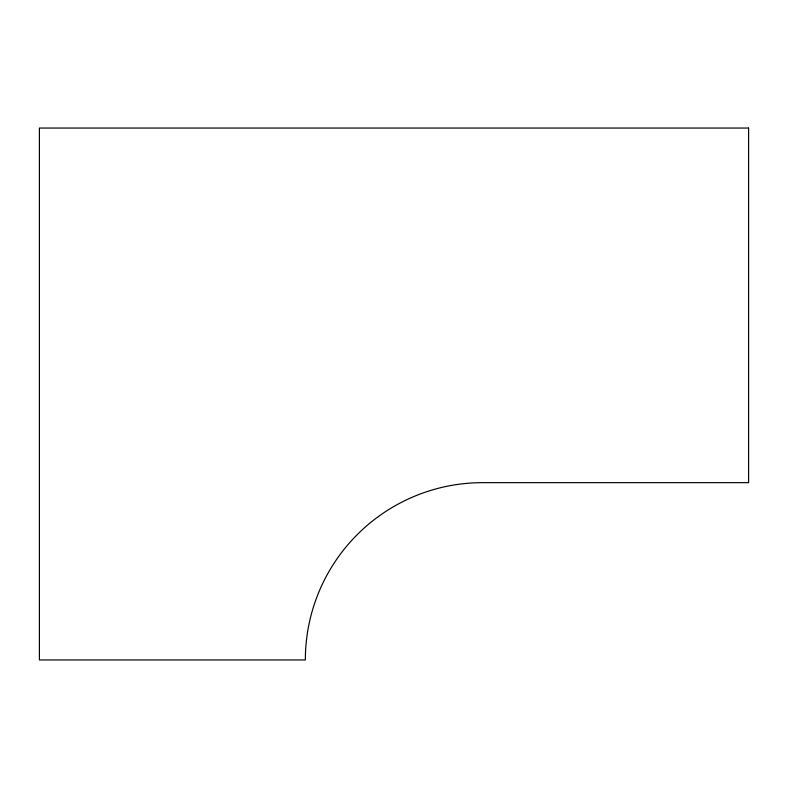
<?xml version="1.0" encoding="UTF-8"?>
<svg xmlns="http://www.w3.org/2000/svg" width="788" height="788" viewBox="0 0 788 788"><rect width="100%" height="100%" fill="white"/><g stroke="black" fill="none" stroke-linecap="round" stroke-linejoin="round"><path stroke-width="1.18" d="M748.6 128.05L39.4 128.05L39.4 659.95L305.35 659.95A177.3 177.3 0 0 1 482.65 482.65L748.6 482.65L748.6 128.05"/></g></svg>
